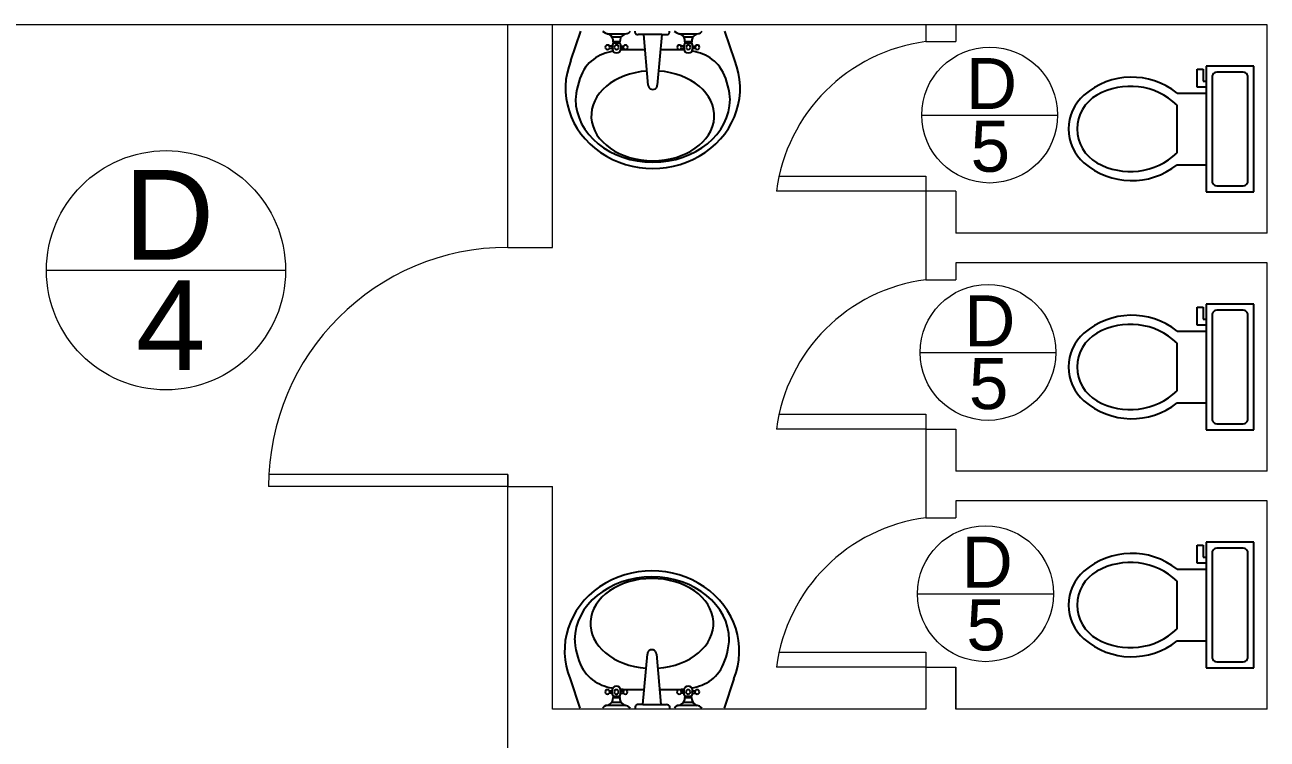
# Model space of a CAD drawing. Header units: millimetres. Extents: x 2391 to 3323, y 1596 to 2537.
# Drawn here: x 2788.71 to 2797.02, y 2493.66 to 2498.43 of the extents above; entities that cross this region are included whole.
import ezdxf

# ---------------------------------------------------------------- set-up
doc = ezdxf.new("R2010")
doc.units = ezdxf.units.MM
for name, color, linetype in [('doors', 31, 'Continuous'), ('doors and windows schedule', 11, 'Continuous'), ('exterior wall', 140, 'Continuous'), ('interior wall', 191, 'Continuous')]:
    doc.layers.add(name, color=color, linetype=linetype)
doc.styles.get("Standard").update_dxf_attribs({"font": 'arial.ttf'})

msp = doc.modelspace()

# ---------------------------------------------------------------- linework, layer by layer
at = {"color": 0, "linetype": 'ByBlock'}
for p, q in [((2792.3649, 2498.1944), (2792.4304, 2498.3904)), ((2792.5764, 2498.3904), (2792.5944, 2498.3788)), ((2792.5944, 2498.3788), (2792.6102, 2498.3729)), ((2792.6102, 2498.3729), (2792.7303, 2498.3729)), ((2792.623, 2498.3675), (2792.6102, 2498.3729)), ((2792.6339, 2498.3588), (2792.623, 2498.3675)), ((2792.6419, 2498.3474), (2792.6339, 2498.3588)), ((2792.7003, 2498.3504), (2792.6402, 2498.3504)), ((2792.6467, 2498.3343), (2792.6419, 2498.3474)), ((2792.6477, 2498.313), (2792.6421, 2498.2984)), ((2792.6477, 2498.3204), (2792.6467, 2498.3343)), ((2792.6927, 2498.3204), (2792.6477, 2498.3204)), ((2792.6477, 2498.3204), (2792.6477, 2498.313)), ((2792.6477, 2498.313), (2792.6927, 2498.313)), ((2792.6935, 2498.3332), (2792.6927, 2498.3204)), ((2792.6927, 2498.313), (2792.6927, 2498.3204)), ((2792.6984, 2498.2984), (2792.6927, 2498.313)), ((2792.6974, 2498.3453), (2792.6935, 2498.3332)), ((2792.7044, 2498.356), (2792.6974, 2498.3453)), ((2792.7139, 2498.3645), (2792.7044, 2498.356)), ((2792.7253, 2498.3703), (2792.7139, 2498.3645)), ((2792.7378, 2498.3729), (2792.7253, 2498.3703)), ((2792.7303, 2498.3729), (2792.7419, 2498.3742)), ((2792.7419, 2498.3742), (2792.7523, 2498.3794)), ((2792.7523, 2498.3794), (2792.7625, 2498.3904)), ((2792.7928, 2498.3904), (2792.7931, 2498.3831)), ((2792.7931, 2498.3831), (2792.796, 2498.3764)), ((2792.796, 2498.3764), (2792.8012, 2498.3712)), ((2792.8012, 2498.3712), (2792.8079, 2498.3682)), ((2792.8079, 2498.3682), (2792.8153, 2498.3679)), ((2792.8528, 2498.3679), (2792.8153, 2498.3679)), ((2792.9728, 2498.3679), (2792.8528, 2498.3679)), ((2792.8828, 2498.0303), (2792.8528, 2498.3679)), ((2792.9728, 2498.3679), (2792.9428, 2498.0303)), ((2792.9728, 2498.3679), (2793.0028, 2498.3679)), ((2793.0028, 2498.3679), (2793.0104, 2498.3677)), ((2793.0104, 2498.3677), (2793.0174, 2498.3705)), ((2793.0174, 2498.3705), (2793.0227, 2498.3758)), ((2793.0227, 2498.3758), (2793.0255, 2498.3829)), ((2793.0255, 2498.3829), (2793.0253, 2498.3904)), ((2793.0566, 2498.3904), (2793.0745, 2498.3788)), ((2793.0745, 2498.3788), (2793.0903, 2498.3729)), ((2793.0903, 2498.3729), (2793.2104, 2498.3729)), ((2793.1032, 2498.3675), (2793.0903, 2498.3729)), ((2793.114, 2498.3588), (2793.1032, 2498.3675)), ((2793.1221, 2498.3474), (2793.114, 2498.3588)), ((2793.1804, 2498.3504), (2793.1204, 2498.3504)), ((2793.1269, 2498.3343), (2793.1221, 2498.3474)), ((2793.1279, 2498.313), (2793.1223, 2498.2984)), ((2793.1279, 2498.3204), (2793.1269, 2498.3343)), ((2793.1729, 2498.3204), (2793.1279, 2498.3204)), ((2793.1279, 2498.3204), (2793.1279, 2498.313)), ((2793.1279, 2498.313), (2793.1729, 2498.313)), ((2793.1736, 2498.3332), (2793.1729, 2498.3204)), ((2793.1729, 2498.313), (2793.1729, 2498.3204)), ((2793.1785, 2498.2984), (2793.1729, 2498.313)), ((2793.1775, 2498.3453), (2793.1736, 2498.3332)), ((2793.1845, 2498.356), (2793.1775, 2498.3453)), ((2793.194, 2498.3645), (2793.1845, 2498.356)), ((2793.2054, 2498.3703), (2793.194, 2498.3645)), ((2793.2179, 2498.3729), (2793.2054, 2498.3703)), ((2793.2104, 2498.3729), (2793.222, 2498.3742)), ((2793.222, 2498.3742), (2793.2324, 2498.3794)), ((2793.2324, 2498.3794), (2793.2426, 2498.3904)), ((2793.4607, 2498.1944), (2793.3952, 2498.3904)), ((2792.5614, 2498.2296), (2792.5454, 2498.2215)), ((2792.5779, 2498.2367), (2792.5614, 2498.2296)), ((2792.5948, 2498.2429), (2792.5779, 2498.2367)), ((2792.612, 2498.2483), (2792.5948, 2498.2429)), ((2792.5973, 2498.2905), (2792.5952, 2498.2829)), ((2792.5952, 2498.2829), (2792.5973, 2498.2754)), ((2792.6027, 2498.2959), (2792.5973, 2498.2905)), ((2792.5973, 2498.2754), (2792.6027, 2498.2699)), ((2792.6102, 2498.2979), (2792.6027, 2498.2959)), ((2792.6027, 2498.2699), (2792.6102, 2498.2679)), ((2792.6177, 2498.2959), (2792.6102, 2498.2979)), ((2792.6102, 2498.2679), (2792.6177, 2498.2699)), ((2792.6294, 2498.2528), (2792.612, 2498.2483)), ((2792.6232, 2498.2905), (2792.6177, 2498.2959)), ((2792.6177, 2498.2699), (2792.6232, 2498.2754)), ((2792.6407, 2498.2905), (2792.6232, 2498.2905)), ((2792.6252, 2498.2829), (2792.6232, 2498.2905)), ((2792.6232, 2498.2754), (2792.6252, 2498.2829)), ((2792.6407, 2498.2754), (2792.6232, 2498.2754)), ((2792.6464, 2498.2564), (2792.6294, 2498.2528)), ((2792.6421, 2498.2984), (2792.6402, 2498.2829)), ((2792.6402, 2498.2829), (2792.6421, 2498.2675)), ((2792.6421, 2498.2675), (2792.6477, 2498.2529)), ((2792.6477, 2498.2529), (2792.6584, 2498.2473)), ((2792.6572, 2498.2905), (2792.6553, 2498.2829)), ((2792.6553, 2498.2829), (2792.6572, 2498.2754)), ((2792.6627, 2498.2959), (2792.6572, 2498.2905)), ((2792.6572, 2498.2754), (2792.6627, 2498.2699)), ((2792.6584, 2498.2473), (2792.6702, 2498.2454)), ((2792.6702, 2498.2979), (2792.6627, 2498.2959)), ((2792.6627, 2498.2699), (2792.6702, 2498.2679)), ((2792.6778, 2498.2959), (2792.6702, 2498.2979)), ((2792.6702, 2498.2679), (2792.6778, 2498.2699)), ((2792.6702, 2498.2454), (2792.6821, 2498.2473)), ((2792.6832, 2498.2905), (2792.6778, 2498.2959)), ((2792.6778, 2498.2699), (2792.6832, 2498.2754)), ((2792.6821, 2498.2473), (2792.6927, 2498.2529)), ((2792.6852, 2498.2829), (2792.6832, 2498.2905)), ((2792.6832, 2498.2754), (2792.6852, 2498.2829)), ((2792.6927, 2498.2529), (2792.6984, 2498.2675)), ((2792.6992, 2498.2635), (2792.6967, 2498.2633)), ((2792.7003, 2498.2829), (2792.6984, 2498.2984)), ((2792.6984, 2498.2675), (2792.7003, 2498.2829)), ((2792.7163, 2498.2647), (2792.6992, 2498.2635)), ((2792.6998, 2498.2905), (2792.7173, 2498.2905)), ((2792.7173, 2498.2754), (2792.6998, 2498.2754)), ((2792.7173, 2498.2905), (2792.7153, 2498.2829)), ((2792.7153, 2498.2829), (2792.7173, 2498.2754)), ((2792.7333, 2498.2655), (2792.7163, 2498.2647)), ((2792.7228, 2498.2959), (2792.7173, 2498.2905)), ((2792.7173, 2498.2754), (2792.7228, 2498.2699)), ((2792.7303, 2498.2979), (2792.7228, 2498.2959)), ((2792.7228, 2498.2699), (2792.7303, 2498.2679)), ((2792.7378, 2498.2959), (2792.7303, 2498.2979)), ((2792.7303, 2498.2679), (2792.7378, 2498.2699)), ((2792.75, 2498.266), (2792.7333, 2498.2655)), ((2792.7433, 2498.2905), (2792.7378, 2498.2959)), ((2792.7378, 2498.2699), (2792.7433, 2498.2754)), ((2792.7453, 2498.2829), (2792.7433, 2498.2905)), ((2792.7433, 2498.2754), (2792.7453, 2498.2829)), ((2792.7664, 2498.2662), (2792.75, 2498.266)), ((2792.7824, 2498.2663), (2792.7664, 2498.2662)), ((2792.7981, 2498.2663), (2792.7824, 2498.2663)), ((2792.7981, 2498.2663), (2792.7981, 2498.2663)), ((2792.8134, 2498.2663), (2792.7981, 2498.2663)), ((2792.8283, 2498.2663), (2792.8134, 2498.2663)), ((2792.8431, 2498.2663), (2792.8283, 2498.2663)), ((2792.8618, 2498.2664), (2792.8431, 2498.2663)), ((2792.9808, 2498.2661), (2792.9638, 2498.2662)), ((2792.997, 2498.266), (2792.9808, 2498.2661)), ((2793.0132, 2498.2659), (2792.997, 2498.266)), ((2793.0291, 2498.2659), (2793.0132, 2498.2659)), ((2793.0447, 2498.2658), (2793.0291, 2498.2659)), ((2793.06, 2498.2659), (2793.0447, 2498.2658)), ((2793.0447, 2498.2658), (2793.0447, 2498.2658)), ((2793.0751, 2498.2658), (2793.06, 2498.2659)), ((2793.0899, 2498.2656), (2793.0751, 2498.2658)), ((2793.0774, 2498.2905), (2793.0753, 2498.2829)), ((2793.0753, 2498.2829), (2793.0774, 2498.2754)), ((2793.0829, 2498.2959), (2793.0774, 2498.2905)), ((2793.0774, 2498.2754), (2793.0829, 2498.2699)), ((2793.0903, 2498.2979), (2793.0829, 2498.2959)), ((2793.0829, 2498.2699), (2793.0903, 2498.2679)), ((2793.1047, 2498.2652), (2793.0899, 2498.2656)), ((2793.0979, 2498.2959), (2793.0903, 2498.2979)), ((2793.0903, 2498.2679), (2793.0979, 2498.2699)), ((2793.1033, 2498.2905), (2793.0979, 2498.2959)), ((2793.0979, 2498.2699), (2793.1033, 2498.2754)), ((2793.1054, 2498.2829), (2793.1033, 2498.2905)), ((2793.1208, 2498.2905), (2793.1033, 2498.2905)), ((2793.1033, 2498.2754), (2793.1054, 2498.2829)), ((2793.1208, 2498.2754), (2793.1033, 2498.2754)), ((2793.1235, 2498.2643), (2793.1047, 2498.2652)), ((2793.1223, 2498.2984), (2793.1204, 2498.2829)), ((2793.1204, 2498.2829), (2793.1223, 2498.2675)), ((2793.1223, 2498.2675), (2793.1279, 2498.2529)), ((2793.1279, 2498.2529), (2793.1385, 2498.2473)), ((2793.1374, 2498.2905), (2793.1354, 2498.2829)), ((2793.1354, 2498.2829), (2793.1374, 2498.2754)), ((2793.1429, 2498.2959), (2793.1374, 2498.2905)), ((2793.1374, 2498.2754), (2793.1429, 2498.2699)), ((2793.1385, 2498.2473), (2793.1504, 2498.2454)), ((2793.1504, 2498.2979), (2793.1429, 2498.2959)), ((2793.1429, 2498.2699), (2793.1504, 2498.2679)), ((2793.1579, 2498.2959), (2793.1504, 2498.2979)), ((2793.1504, 2498.2679), (2793.1579, 2498.2699)), ((2793.1504, 2498.2454), (2793.1622, 2498.2473)), ((2793.1634, 2498.2905), (2793.1579, 2498.2959)), ((2793.1579, 2498.2699), (2793.1634, 2498.2754)), ((2793.1622, 2498.2473), (2793.1729, 2498.2529)), ((2793.1654, 2498.2829), (2793.1634, 2498.2905)), ((2793.1634, 2498.2754), (2793.1654, 2498.2829)), ((2793.1729, 2498.2529), (2793.1785, 2498.2675)), ((2793.1816, 2498.2564), (2793.1747, 2498.2577)), ((2793.1804, 2498.2829), (2793.1785, 2498.2984)), ((2793.1785, 2498.2675), (2793.1804, 2498.2829)), ((2793.1799, 2498.2905), (2793.1974, 2498.2905)), ((2793.1974, 2498.2754), (2793.1799, 2498.2754)), ((2793.1981, 2498.2527), (2793.1816, 2498.2564)), ((2793.1974, 2498.2905), (2793.1954, 2498.2829)), ((2793.1954, 2498.2829), (2793.1974, 2498.2754)), ((2793.2029, 2498.2959), (2793.1974, 2498.2905)), ((2793.1974, 2498.2754), (2793.2029, 2498.2699)), ((2793.2147, 2498.2482), (2793.1981, 2498.2527)), ((2793.2104, 2498.2979), (2793.2029, 2498.2959)), ((2793.2029, 2498.2699), (2793.2104, 2498.2679)), ((2793.2179, 2498.2959), (2793.2104, 2498.2979)), ((2793.2104, 2498.2679), (2793.2179, 2498.2699)), ((2793.2314, 2498.2429), (2793.2147, 2498.2482)), ((2793.2234, 2498.2905), (2793.2179, 2498.2959)), ((2793.2179, 2498.2699), (2793.2234, 2498.2754)), ((2793.2254, 2498.2829), (2793.2234, 2498.2905)), ((2793.2234, 2498.2754), (2793.2254, 2498.2829)), ((2793.248, 2498.2367), (2793.2314, 2498.2429)), ((2793.2643, 2498.2296), (2793.248, 2498.2367)), ((2793.2803, 2498.2215), (2793.2643, 2498.2296)), ((2792.4635, 2498.1492), (2792.4525, 2498.1325)), ((2792.4753, 2498.1644), (2792.4635, 2498.1492)), ((2792.4878, 2498.1783), (2792.4753, 2498.1644)), ((2792.5011, 2498.1908), (2792.4878, 2498.1783)), ((2792.5152, 2498.2022), (2792.5011, 2498.1908)), ((2792.5299, 2498.2124), (2792.5152, 2498.2022)), ((2792.5454, 2498.2215), (2792.5299, 2498.2124)), ((2792.5299, 2498.2124), (2792.5299, 2498.2124)), ((2793.2957, 2498.2124), (2793.2803, 2498.2215)), ((2793.2957, 2498.2124), (2793.2957, 2498.2124)), ((2793.3104, 2498.2022), (2793.2957, 2498.2124)), ((2793.3245, 2498.1908), (2793.3104, 2498.2022)), ((2793.3378, 2498.1783), (2793.3245, 2498.1908)), ((2793.3503, 2498.1644), (2793.3378, 2498.1783)), ((2793.3621, 2498.1492), (2793.3503, 2498.1644)), ((2793.3731, 2498.1325), (2793.3621, 2498.1492)), ((2796.6142, 2498.1567), (2796.6142, 2497.3167)), ((2796.9342, 2498.1567), (2796.6142, 2498.1567)), ((2796.9342, 2497.3167), (2796.9342, 2498.1567)), ((2792.4245, 2498.0731), (2792.4169, 2498.0502)), ((2792.433, 2498.0945), (2792.4245, 2498.0731)), ((2792.4423, 2498.1143), (2792.433, 2498.0945)), ((2792.433, 2498.0945), (2792.433, 2498.0945)), ((2792.4525, 2498.1325), (2792.4423, 2498.1143)), ((2793.3833, 2498.1143), (2793.3731, 2498.1325)), ((2793.3927, 2498.0945), (2793.3833, 2498.1143)), ((2793.3927, 2498.0945), (2793.3927, 2498.0945)), ((2793.4011, 2498.0731), (2793.3927, 2498.0945)), ((2793.4087, 2498.0502), (2793.4011, 2498.0731)), ((2796.5542, 2498.1367), (2796.5942, 2498.1367)), ((2796.5542, 2498.0167), (2796.5542, 2498.1367)), ((2796.5942, 2498.1367), (2796.5942, 2498.0567)), ((2796.6542, 2498.0767), (2796.6542, 2497.3967)), ((2796.8542, 2498.1167), (2796.6942, 2498.1167)), ((2796.8942, 2497.3967), (2796.8942, 2498.0767)), ((2792.4048, 2498.001), (2792.4003, 2497.9751)), ((2792.4103, 2498.0261), (2792.4048, 2498.001)), ((2792.4169, 2498.0502), (2792.4103, 2498.0261)), ((2792.8828, 2498.0303), (2792.8843, 2498.021)), ((2792.8843, 2498.021), (2792.8885, 2498.0127)), ((2792.8885, 2498.0127), (2792.8951, 2498.006)), ((2792.8951, 2498.006), (2792.9035, 2498.0018)), ((2792.9035, 2498.0018), (2792.9128, 2498.0003)), ((2792.9128, 2498.0003), (2792.9221, 2498.0018)), ((2792.9221, 2498.0018), (2792.9304, 2498.006)), ((2792.9304, 2498.006), (2792.9371, 2498.0127)), ((2792.9371, 2498.0127), (2792.9413, 2498.021)), ((2792.9413, 2498.021), (2792.9428, 2498.0303)), ((2793.4153, 2498.0261), (2793.4087, 2498.0502)), ((2793.4208, 2498.001), (2793.4153, 2498.0261)), ((2793.4253, 2497.9751), (2793.4208, 2498.001)), ((2796.6142, 2498.0167), (2796.5542, 2498.0167)), ((2796.5942, 2498.0567), (2796.6142, 2498.0567)), ((2792.397, 2497.9487), (2792.3959, 2497.9353)), ((2792.4003, 2497.9751), (2792.397, 2497.9487)), ((2793.4286, 2497.9487), (2793.4253, 2497.9751)), ((2793.4297, 2497.9353), (2793.4286, 2497.9487)), ((2796.4202, 2497.9767), (2796.6142, 2497.9767)), ((2796.4202, 2497.5767), (2796.4202, 2497.8967)), ((2796.4202, 2497.4967), (2796.6142, 2497.4967)), ((2796.6142, 2497.3167), (2796.9342, 2497.3167)), ((2796.6942, 2497.3567), (2796.8542, 2497.3567)), ((2796.5542, 2496.5445), (2796.5942, 2496.5445)), ((2796.5542, 2496.4245), (2796.5542, 2496.5445)), ((2796.5942, 2496.5445), (2796.5942, 2496.4645)), ((2796.6142, 2496.5645), (2796.6142, 2495.7245)), ((2796.9342, 2496.5645), (2796.6142, 2496.5645)), ((2796.6542, 2496.4845), (2796.6542, 2495.8045)), ((2796.8542, 2496.5245), (2796.6942, 2496.5245)), ((2796.8942, 2495.8045), (2796.8942, 2496.4845)), ((2796.9342, 2495.7245), (2796.9342, 2496.5645)), ((2796.6142, 2496.4245), (2796.5542, 2496.4245)), ((2796.5942, 2496.4645), (2796.6142, 2496.4645)), ((2796.4202, 2496.3845), (2796.6142, 2496.3845)), ((2796.4202, 2495.9845), (2796.4202, 2496.3045)), ((2796.4202, 2495.9045), (2796.6142, 2495.9045)), ((2796.6942, 2495.7645), (2796.8542, 2495.7645)), ((2796.6142, 2495.7245), (2796.9342, 2495.7245)), ((2796.5542, 2494.9522), (2796.5942, 2494.9522)), ((2796.5542, 2494.8322), (2796.5542, 2494.9522)), ((2796.5942, 2494.9522), (2796.5942, 2494.8722)), ((2796.6142, 2494.9722), (2796.6142, 2494.1322)), ((2796.9342, 2494.9722), (2796.6142, 2494.9722)), ((2796.8542, 2494.9322), (2796.6942, 2494.9322)), ((2796.9342, 2494.1322), (2796.9342, 2494.9722)), ((2796.6142, 2494.8322), (2796.5542, 2494.8322)), ((2796.5942, 2494.8722), (2796.6142, 2494.8722)), ((2796.6542, 2494.8922), (2796.6542, 2494.2122)), ((2796.8942, 2494.2122), (2796.8942, 2494.8922)), ((2796.4202, 2494.7922), (2796.6142, 2494.7922)), ((2796.4202, 2494.3922), (2796.4202, 2494.7122)), ((2792.3901, 2494.3187), (2792.3911, 2494.3053)), ((2792.3911, 2494.3053), (2792.3944, 2494.2789)), ((2792.3944, 2494.2789), (2792.3989, 2494.253)), ((2792.3989, 2494.253), (2792.4045, 2494.2279)), ((2792.8827, 2494.2413), (2792.8784, 2494.233)), ((2792.8893, 2494.248), (2792.8827, 2494.2413)), ((2792.8977, 2494.2522), (2792.8893, 2494.248)), ((2792.907, 2494.2537), (2792.8977, 2494.2522)), ((2792.9162, 2494.2522), (2792.907, 2494.2537)), ((2792.9246, 2494.248), (2792.9162, 2494.2522)), ((2792.9312, 2494.2413), (2792.9246, 2494.248)), ((2792.9355, 2494.233), (2792.9312, 2494.2413)), ((2793.4094, 2494.2279), (2793.415, 2494.253)), ((2793.415, 2494.253), (2793.4194, 2494.2789)), ((2793.4194, 2494.2789), (2793.4228, 2494.3053)), ((2793.4228, 2494.3053), (2793.4238, 2494.3187)), ((2796.4202, 2494.3122), (2796.6142, 2494.3122)), ((2792.4045, 2494.2279), (2792.411, 2494.2038)), ((2792.411, 2494.2038), (2792.4186, 2494.1809)), ((2792.4186, 2494.1809), (2792.4271, 2494.1595)), ((2792.4271, 2494.1595), (2792.4364, 2494.1397)), ((2792.4271, 2494.1595), (2792.4271, 2494.1595)), ((2792.8469, 2493.8861), (2792.8769, 2494.2237)), ((2792.8784, 2494.233), (2792.8769, 2494.2237)), ((2792.937, 2494.2237), (2792.9355, 2494.233)), ((2792.937, 2494.2237), (2792.967, 2493.8861)), ((2793.3774, 2494.1397), (2793.3868, 2494.1595)), ((2793.3868, 2494.1595), (2793.3953, 2494.1809)), ((2793.3868, 2494.1595), (2793.3868, 2494.1595)), ((2793.3953, 2494.1809), (2793.4028, 2494.2038)), ((2793.4028, 2494.2038), (2793.4094, 2494.2279)), ((2796.6942, 2494.1722), (2796.8542, 2494.1722)), ((2792.4364, 2494.1397), (2792.4466, 2494.1215)), ((2792.4466, 2494.1215), (2792.4576, 2494.1048)), ((2792.4576, 2494.1048), (2792.4694, 2494.0896)), ((2792.4694, 2494.0896), (2792.482, 2494.0758)), ((2792.482, 2494.0758), (2792.4953, 2494.0632)), ((2793.3186, 2494.0632), (2793.3319, 2494.0758)), ((2793.3319, 2494.0758), (2793.3445, 2494.0896)), ((2793.3445, 2494.0896), (2793.3563, 2494.1048)), ((2793.3563, 2494.1048), (2793.3673, 2494.1215)), ((2793.3673, 2494.1215), (2793.3774, 2494.1397)), ((2796.6142, 2494.1322), (2796.9342, 2494.1322)), ((2792.3591, 2494.0596), (2792.4246, 2493.8636)), ((2792.4953, 2494.0632), (2792.5093, 2494.0518)), ((2792.5093, 2494.0518), (2792.5241, 2494.0416)), ((2792.5241, 2494.0416), (2792.5395, 2494.0325)), ((2792.5241, 2494.0416), (2792.5241, 2494.0416)), ((2792.5395, 2494.0325), (2792.5554, 2494.0244)), ((2792.5554, 2494.0244), (2792.5718, 2494.0173)), ((2792.5718, 2494.0173), (2792.5884, 2494.0111)), ((2792.5884, 2494.0111), (2792.605, 2494.0058)), ((2792.605, 2494.0058), (2792.6217, 2494.0013)), ((2792.6217, 2494.0013), (2792.6381, 2493.9976)), ((2792.6381, 2493.9976), (2792.645, 2493.9964)), ((2792.6469, 2494.0011), (2792.6413, 2493.9866)), ((2792.6575, 2494.0067), (2792.6469, 2494.0011)), ((2792.6694, 2494.0086), (2792.6575, 2494.0067)), ((2792.6812, 2494.0067), (2792.6694, 2494.0086)), ((2792.6919, 2494.0011), (2792.6812, 2494.0067)), ((2792.6975, 2493.9866), (2792.6919, 2494.0011)), ((2793.1034, 2493.9893), (2793.1206, 2493.9905)), ((2793.1206, 2493.9905), (2793.123, 2493.9908)), ((2793.127, 2494.0011), (2793.1214, 2493.9866)), ((2793.1377, 2494.0067), (2793.127, 2494.0011)), ((2793.1495, 2494.0086), (2793.1377, 2494.0067)), ((2793.1614, 2494.0067), (2793.1495, 2494.0086)), ((2793.172, 2494.0011), (2793.1614, 2494.0067)), ((2793.1776, 2493.9866), (2793.172, 2494.0011)), ((2793.1733, 2493.9977), (2793.1904, 2494.0013)), ((2793.1904, 2494.0013), (2793.2078, 2494.0058)), ((2793.2078, 2494.0058), (2793.225, 2494.0111)), ((2793.225, 2494.0111), (2793.2419, 2494.0173)), ((2793.2419, 2494.0173), (2793.2584, 2494.0244)), ((2793.2584, 2494.0244), (2793.2744, 2494.0325)), ((2793.2744, 2494.0325), (2793.2898, 2494.0416)), ((2793.2898, 2494.0416), (2793.3046, 2494.0518)), ((2793.2898, 2494.0416), (2793.2898, 2494.0416)), ((2793.3046, 2494.0518), (2793.3186, 2494.0632)), ((2793.4548, 2494.0596), (2793.3893, 2493.8636)), ((2792.5964, 2493.9786), (2792.5943, 2493.9711)), ((2792.5943, 2493.9711), (2792.5964, 2493.9636)), ((2792.6019, 2493.9841), (2792.5964, 2493.9786)), ((2792.5964, 2493.9636), (2792.6019, 2493.9581)), ((2792.6094, 2493.9861), (2792.6019, 2493.9841)), ((2792.6019, 2493.9581), (2792.6094, 2493.9561)), ((2792.6169, 2493.9841), (2792.6094, 2493.9861)), ((2792.6094, 2493.9561), (2792.6169, 2493.9581)), ((2792.6223, 2493.9786), (2792.6169, 2493.9841)), ((2792.6169, 2493.9581), (2792.6223, 2493.9636)), ((2792.6223, 2493.9786), (2792.6398, 2493.9786)), ((2792.6244, 2493.9711), (2792.6223, 2493.9786)), ((2792.6223, 2493.9636), (2792.6244, 2493.9711)), ((2792.6398, 2493.9636), (2792.6223, 2493.9636)), ((2792.6352, 2493.898), (2792.6422, 2493.9087)), ((2792.6413, 2493.9866), (2792.6394, 2493.9711)), ((2792.6394, 2493.9711), (2792.6413, 2493.9556)), ((2792.6413, 2493.9556), (2792.6469, 2493.9411)), ((2792.6422, 2493.9087), (2792.6462, 2493.9208)), ((2792.6462, 2493.9208), (2792.6469, 2493.9336)), ((2792.6919, 2493.9411), (2792.6469, 2493.9411)), ((2792.6469, 2493.9411), (2792.6469, 2493.9336)), ((2792.6469, 2493.9336), (2792.6919, 2493.9336)), ((2792.6564, 2493.9786), (2792.6544, 2493.9711)), ((2792.6544, 2493.9711), (2792.6564, 2493.9636)), ((2792.6619, 2493.9841), (2792.6564, 2493.9786)), ((2792.6564, 2493.9636), (2792.6619, 2493.9581)), ((2792.6694, 2493.9861), (2792.6619, 2493.9841)), ((2792.6619, 2493.9581), (2792.6694, 2493.9561)), ((2792.6769, 2493.9841), (2792.6694, 2493.9861)), ((2792.6694, 2493.9561), (2792.6769, 2493.9581)), ((2792.6824, 2493.9786), (2792.6769, 2493.9841)), ((2792.6769, 2493.9581), (2792.6824, 2493.9636)), ((2792.6844, 2493.9711), (2792.6824, 2493.9786)), ((2792.6824, 2493.9636), (2792.6844, 2493.9711)), ((2792.6919, 2493.9411), (2792.6975, 2493.9556)), ((2792.6919, 2493.9336), (2792.6919, 2493.9411)), ((2792.6919, 2493.9336), (2792.6929, 2493.9197)), ((2792.6929, 2493.9197), (2792.6977, 2493.9066)), ((2792.6963, 2493.9898), (2792.715, 2493.9888)), ((2792.6994, 2493.9711), (2792.6975, 2493.9866)), ((2792.6975, 2493.9556), (2792.6994, 2493.9711)), ((2792.699, 2493.9786), (2792.7164, 2493.9786)), ((2792.699, 2493.9636), (2792.7164, 2493.9636)), ((2792.7164, 2493.9786), (2792.7144, 2493.9711)), ((2792.7144, 2493.9711), (2792.7164, 2493.9636)), ((2792.715, 2493.9888), (2792.7298, 2493.9884)), ((2792.7219, 2493.9841), (2792.7164, 2493.9786)), ((2792.7164, 2493.9636), (2792.7219, 2493.9581)), ((2792.7294, 2493.9861), (2792.7219, 2493.9841)), ((2792.7219, 2493.9581), (2792.7294, 2493.9561)), ((2792.7369, 2493.9841), (2792.7294, 2493.9861)), ((2792.7294, 2493.9561), (2792.7369, 2493.9581)), ((2792.7298, 2493.9884), (2792.7447, 2493.9882)), ((2792.7424, 2493.9786), (2792.7369, 2493.9841)), ((2792.7369, 2493.9581), (2792.7424, 2493.9636)), ((2792.7444, 2493.9711), (2792.7424, 2493.9786)), ((2792.7424, 2493.9636), (2792.7444, 2493.9711)), ((2792.7447, 2493.9882), (2792.7597, 2493.9882)), ((2792.7597, 2493.9882), (2792.775, 2493.9882)), ((2792.775, 2493.9882), (2792.7907, 2493.9882)), ((2792.775, 2493.9882), (2792.775, 2493.9882)), ((2792.7907, 2493.9882), (2792.8066, 2493.9881)), ((2792.8066, 2493.9881), (2792.8227, 2493.988)), ((2792.8227, 2493.988), (2792.8389, 2493.9879)), ((2792.8389, 2493.9879), (2792.856, 2493.9878)), ((2792.9579, 2493.9876), (2792.9767, 2493.9877)), ((2792.9767, 2493.9877), (2792.9914, 2493.9877)), ((2792.9914, 2493.9877), (2793.0064, 2493.9877)), ((2793.0064, 2493.9877), (2793.0216, 2493.9877)), ((2793.0216, 2493.9877), (2793.0373, 2493.9878)), ((2793.0216, 2493.9877), (2793.0216, 2493.9877)), ((2793.0373, 2493.9878), (2793.0534, 2493.9878)), ((2793.0534, 2493.9878), (2793.0698, 2493.988)), ((2793.0698, 2493.988), (2793.0865, 2493.9885)), ((2793.0765, 2493.9786), (2793.0745, 2493.9711)), ((2793.0745, 2493.9711), (2793.0765, 2493.9636)), ((2793.082, 2493.9841), (2793.0765, 2493.9786)), ((2793.0765, 2493.9636), (2793.082, 2493.9581)), ((2793.0895, 2493.9861), (2793.082, 2493.9841)), ((2793.082, 2493.9581), (2793.0895, 2493.9561)), ((2793.0865, 2493.9885), (2793.1034, 2493.9893)), ((2793.097, 2493.9841), (2793.0895, 2493.9861)), ((2793.0895, 2493.9561), (2793.097, 2493.9581)), ((2793.1025, 2493.9786), (2793.097, 2493.9841)), ((2793.097, 2493.9581), (2793.1025, 2493.9636)), ((2793.1045, 2493.9711), (2793.1025, 2493.9786)), ((2793.1025, 2493.9786), (2793.1199, 2493.9786)), ((2793.1025, 2493.9636), (2793.1045, 2493.9711)), ((2793.1199, 2493.9636), (2793.1025, 2493.9636)), ((2793.1154, 2493.898), (2793.1223, 2493.9087)), ((2793.1214, 2493.9866), (2793.1195, 2493.9711)), ((2793.1195, 2493.9711), (2793.1214, 2493.9556)), ((2793.1214, 2493.9556), (2793.127, 2493.9411)), ((2793.1223, 2493.9087), (2793.1263, 2493.9208)), ((2793.1263, 2493.9208), (2793.127, 2493.9336)), ((2793.172, 2493.9411), (2793.127, 2493.9411)), ((2793.127, 2493.9411), (2793.127, 2493.9336)), ((2793.127, 2493.9336), (2793.172, 2493.9336)), ((2793.1365, 2493.9786), (2793.1345, 2493.9711)), ((2793.1345, 2493.9711), (2793.1365, 2493.9636)), ((2793.142, 2493.9841), (2793.1365, 2493.9786)), ((2793.1365, 2493.9636), (2793.142, 2493.9581)), ((2793.1495, 2493.9861), (2793.142, 2493.9841)), ((2793.142, 2493.9581), (2793.1495, 2493.9561)), ((2793.157, 2493.9841), (2793.1495, 2493.9861)), ((2793.1495, 2493.9561), (2793.157, 2493.9581)), ((2793.1625, 2493.9786), (2793.157, 2493.9841)), ((2793.157, 2493.9581), (2793.1625, 2493.9636)), ((2793.1645, 2493.9711), (2793.1625, 2493.9786)), ((2793.1625, 2493.9636), (2793.1645, 2493.9711)), ((2793.172, 2493.9411), (2793.1776, 2493.9556)), ((2793.172, 2493.9336), (2793.172, 2493.9411)), ((2793.172, 2493.9336), (2793.173, 2493.9197)), ((2793.173, 2493.9197), (2793.1778, 2493.9066)), ((2793.1795, 2493.9711), (2793.1776, 2493.9866)), ((2793.1776, 2493.9556), (2793.1795, 2493.9711)), ((2793.1791, 2493.9786), (2793.1965, 2493.9786)), ((2793.1791, 2493.9636), (2793.1965, 2493.9636)), ((2793.1965, 2493.9786), (2793.1945, 2493.9711)), ((2793.1945, 2493.9711), (2793.1965, 2493.9636)), ((2793.202, 2493.9841), (2793.1965, 2493.9786)), ((2793.1965, 2493.9636), (2793.202, 2493.9581)), ((2793.2095, 2493.9861), (2793.202, 2493.9841)), ((2793.202, 2493.9581), (2793.2095, 2493.9561)), ((2793.217, 2493.9841), (2793.2095, 2493.9861)), ((2793.2095, 2493.9561), (2793.217, 2493.9581)), ((2793.2225, 2493.9786), (2793.217, 2493.9841)), ((2793.217, 2493.9581), (2793.2225, 2493.9636)), ((2793.2245, 2493.9711), (2793.2225, 2493.9786)), ((2793.2225, 2493.9636), (2793.2245, 2493.9711)), ((2792.5873, 2493.8746), (2792.5771, 2493.8636)), ((2792.5978, 2493.8798), (2792.5873, 2493.8746)), ((2792.6094, 2493.8811), (2792.5978, 2493.8798)), ((2792.6019, 2493.8811), (2792.6143, 2493.8837)), ((2792.7294, 2493.8811), (2792.6094, 2493.8811)), ((2792.6143, 2493.8837), (2792.6257, 2493.8895)), ((2792.6257, 2493.8895), (2792.6352, 2493.898)), ((2792.6394, 2493.9036), (2792.6994, 2493.9036)), ((2792.6977, 2493.9066), (2792.7058, 2493.8953)), ((2792.7058, 2493.8953), (2792.7166, 2493.8866)), ((2792.7166, 2493.8866), (2792.7294, 2493.8811)), ((2792.7452, 2493.8752), (2792.7294, 2493.8811)), ((2792.7631, 2493.8636), (2792.7452, 2493.8752)), ((2792.797, 2493.8782), (2792.7942, 2493.8712)), ((2792.7942, 2493.8712), (2792.7944, 2493.8636)), ((2792.8024, 2493.8836), (2792.797, 2493.8782)), ((2792.8094, 2493.8863), (2792.8024, 2493.8836)), ((2792.817, 2493.8861), (2792.8094, 2493.8863)), ((2792.8469, 2493.8861), (2792.817, 2493.8861)), ((2792.8469, 2493.8861), (2792.967, 2493.8861)), ((2792.967, 2493.8861), (2793.0045, 2493.8861)), ((2793.0118, 2493.8858), (2793.0045, 2493.8861)), ((2793.0185, 2493.8828), (2793.0118, 2493.8858)), ((2793.0237, 2493.8777), (2793.0185, 2493.8828)), ((2793.0267, 2493.871), (2793.0237, 2493.8777)), ((2793.027, 2493.8636), (2793.0267, 2493.871)), ((2793.0674, 2493.8746), (2793.0572, 2493.8636)), ((2793.0779, 2493.8798), (2793.0674, 2493.8746)), ((2793.0895, 2493.8811), (2793.0779, 2493.8798)), ((2793.082, 2493.8811), (2793.0945, 2493.8837)), ((2793.2095, 2493.8811), (2793.0895, 2493.8811)), ((2793.0945, 2493.8837), (2793.1059, 2493.8895)), ((2793.1059, 2493.8895), (2793.1154, 2493.898)), ((2793.1195, 2493.9036), (2793.1795, 2493.9036)), ((2793.1778, 2493.9066), (2793.1859, 2493.8953)), ((2793.1859, 2493.8953), (2793.1967, 2493.8866)), ((2793.1967, 2493.8866), (2793.2095, 2493.8811)), ((2793.2254, 2493.8752), (2793.2095, 2493.8811)), ((2793.2433, 2493.8636), (2793.2254, 2493.8752))]:
    msp.add_line(p, q, dxfattribs=at)
for centre, radius, start, end in [((2796.117, 2497.596), 0.4868, 51.46911, 131.07891), ((2796.6892, 2498.0817), 0.0354, 81.8699, 188.1301), ((2796.8592, 2498.0817), 0.0354, 351.8699, 98.1301), ((2796.1075, 2497.5687), 0.4532, 46.36773, 119.57645), ((2795.9943, 2497.7367), 0.3, 131.07891, 228.92086), ((2796.0122, 2497.7367), 0.26, 119.57645, 240.42328), ((2796.1075, 2497.9047), 0.4532, 240.42328, 313.63209), ((2796.117, 2497.8775), 0.4868, 228.92086, 308.53071), ((2796.6892, 2497.3917), 0.0354, 171.8699, 278.1301), ((2796.8592, 2497.3917), 0.0354, 261.8699, 8.1301), ((2796.117, 2496.0037), 0.4868, 51.46911, 131.07891), ((2796.6892, 2496.4895), 0.0354, 81.8699, 188.1301), ((2796.8592, 2496.4895), 0.0354, 351.8699, 98.1301), ((2796.1075, 2495.9765), 0.4532, 46.36773, 119.57645), ((2795.9943, 2496.1445), 0.3, 131.07891, 228.92086), ((2796.0122, 2496.1445), 0.26, 119.57645, 240.42328), ((2796.117, 2496.2853), 0.4868, 228.92086, 308.53071), ((2796.1075, 2496.3125), 0.4532, 240.42328, 313.63209), ((2796.6892, 2495.7995), 0.0354, 171.8699, 278.1301), ((2796.8592, 2495.7995), 0.0354, 261.8699, 8.1301), ((2796.6892, 2494.8972), 0.0354, 81.8699, 188.1301), ((2796.8592, 2494.8972), 0.0354, 351.8699, 98.1301), ((2796.117, 2494.4114), 0.4868, 51.46911, 131.07891), ((2796.1075, 2494.3842), 0.4532, 46.36773, 119.57645), ((2795.9943, 2494.5522), 0.3, 131.07891, 228.92086), ((2796.0122, 2494.5522), 0.26, 119.57645, 240.42328), ((2796.117, 2494.693), 0.4868, 228.92086, 308.53071), ((2796.1075, 2494.7202), 0.4532, 240.42328, 313.63209), ((2796.6892, 2494.2072), 0.0354, 171.8699, 278.1301), ((2796.8592, 2494.2072), 0.0354, 261.8699, 8.1301)]:
    msp.add_arc(centre, radius, start, end, dxfattribs=at)
for centre, major_axis, ratio, start_param, end_param in [((2792.9128, 2498.0082), (0.5843, 0), 0.916316, 2.786438, 6.63834), ((2792.9128, 2497.8247), (0.4117, 0), 0.730435, 1.664123, 7.760732), ((2792.9128, 2497.9353), (0.5169, 0), 0.815274, 3.141593, 6.283185), ((2792.9069, 2494.2458), (-0.5843, 0), 0.916316, 2.786438, 6.63834), ((2792.9069, 2494.3187), (-0.5169, 0), 0.815274, 3.141593, 6.283185), ((2792.9069, 2494.4293), (-0.4117, 0), 0.730435, 1.664123, 7.760732)]:
    msp.add_ellipse(centre, major_axis=major_axis, ratio=ratio, start_param=start_param, end_param=end_param, dxfattribs=at)
at = {"layer": 'doors', "lineweight": 13}
for p, q in [((2793.7574, 2497.4206), (2794.74, 2497.4206)), ((2794.74, 2497.4206), (2794.74, 2497.3206)), ((2794.74, 2497.3206), (2793.74, 2497.3206)), ((2793.7574, 2495.8283), (2794.74, 2495.8283)), ((2794.74, 2495.8283), (2794.74, 2495.7283)), ((2794.74, 2495.7283), (2793.74, 2495.7283)), ((2791.9428, 2495.4245), (2790.3448, 2495.4245)), ((2791.9428, 2495.4245), (2791.9428, 2495.3445)), ((2791.9428, 2495.3445), (2790.3428, 2495.3445)), ((2793.7574, 2494.2361), (2794.74, 2494.2361)), ((2794.74, 2494.2361), (2794.74, 2494.1361)), ((2794.74, 2494.1361), (2793.74, 2494.1361))]:
    msp.add_line(p, q, dxfattribs=at)
for centre, radius, start, end in [((2794.8879, 2497.1727), 1.1574, 97.34088, 172.65912), ((2791.9428, 2495.3445), 1.6, 90, 180), ((2794.8879, 2495.5805), 1.1574, 97.34088, 172.65912), ((2794.8879, 2493.9882), 1.1574, 97.34088, 172.65912)]:
    msp.add_arc(centre, radius, start, end, dxfattribs=at)
at = {"layer": 'doors and windows schedule', "lineweight": 13}
for p, q in [((2794.7123, 2497.8296), (2795.6212, 2497.8296)), ((2788.8563, 2496.7914), (2790.4563, 2496.7914)), ((2794.7009, 2496.242), (2795.6098, 2496.242)), ((2794.6839, 2494.628), (2795.5928, 2494.628))]:
    msp.add_line(p, q, dxfattribs=at)
for centre, radius in [((2795.1668, 2497.8296), 0.4545), ((2789.6563, 2496.7914), 0.8), ((2795.1554, 2496.242), 0.4545), ((2795.1384, 2494.628), 0.4545)]:
    msp.add_circle(centre, radius, dxfattribs=at)
at = {"layer": 'exterior wall', "lineweight": 13}
for p, q in [((2794.94, 2498.4329), (2757.4228, 2498.4329)), ((2797.0228, 2498.4329), (2794.94, 2498.4329)), ((2797.0228, 2497.0406), (2797.0228, 2498.4329)), ((2797.0228, 2495.4483), (2797.0228, 2496.8406)), ((2797.0228, 2493.8561), (2797.0228, 2495.2483))]:
    msp.add_line(p, q, dxfattribs=at)
at = {"layer": 'interior wall', "lineweight": 13}
for p, q in [((2791.9428, 2496.9445), (2791.9428, 2498.4329)), ((2792.2428, 2496.9445), (2792.2428, 2498.4329)), ((2794.74, 2498.4329), (2794.74, 2498.3206)), ((2794.94, 2498.4329), (2794.94, 2498.3206)), ((2794.74, 2498.3206), (2794.94, 2498.3206)), ((2794.74, 2497.4206), (2794.74, 2496.7283)), ((2794.94, 2497.3206), (2794.74, 2497.3206)), ((2794.94, 2497.3206), (2794.94, 2497.0406)), ((2797.0228, 2497.0406), (2794.94, 2497.0406)), ((2791.9428, 2496.9445), (2792.2428, 2496.9445)), ((2797.0228, 2496.8406), (2794.94, 2496.8406)), ((2794.94, 2496.8406), (2794.94, 2496.7283)), ((2794.74, 2496.7283), (2794.94, 2496.7283)), ((2794.74, 2495.8283), (2794.74, 2495.1361)), ((2794.74, 2495.7283), (2794.94, 2495.7283)), ((2794.94, 2495.7283), (2794.94, 2495.4483)), ((2791.9428, 2491.4793), (2791.9428, 2495.4245)), ((2797.0228, 2495.4483), (2794.94, 2495.4483)), ((2791.9428, 2495.3445), (2792.2428, 2495.3445)), ((2792.2428, 2493.8561), (2792.2428, 2495.3445)), ((2797.0228, 2495.2483), (2794.94, 2495.2483)), ((2794.94, 2495.2483), (2794.94, 2495.1361)), ((2794.74, 2495.1361), (2794.94, 2495.1361)), ((2794.74, 2494.2361), (2794.74, 2493.8561)), ((2794.74, 2494.1361), (2794.94, 2494.1361)), ((2794.94, 2494.1361), (2794.94, 2493.8561)), ((2794.94, 2493.8561), (2794.94, 2494.1361)), ((2794.74, 2493.8561), (2792.2428, 2493.8561)), ((2797.0228, 2493.8561), (2794.94, 2493.8561))]:
    msp.add_line(p, q, dxfattribs=at)

# ---------------------------------------------------------------- texts
at = {"layer": 'doors and windows schedule'}
for s, height, p in [('D', 0.3409, (2795.0064, 2497.87)), ('5', 0.3409, (2795.0384, 2497.4505)), ('D', 0.6, (2789.3741, 2496.8625)), ('4', 0.6, (2789.4544, 2496.1239)), ('D', 0.3409, (2794.995, 2496.2824)), ('5', 0.3409, (2795.027, 2495.8628)), ('D', 0.3409, (2794.978, 2494.6684)), ('5', 0.3409, (2795.01, 2494.2489))]:
    msp.add_text(s, height=height, dxfattribs=at).set_placement(p)

doc.saveas('drawing.dxf')
